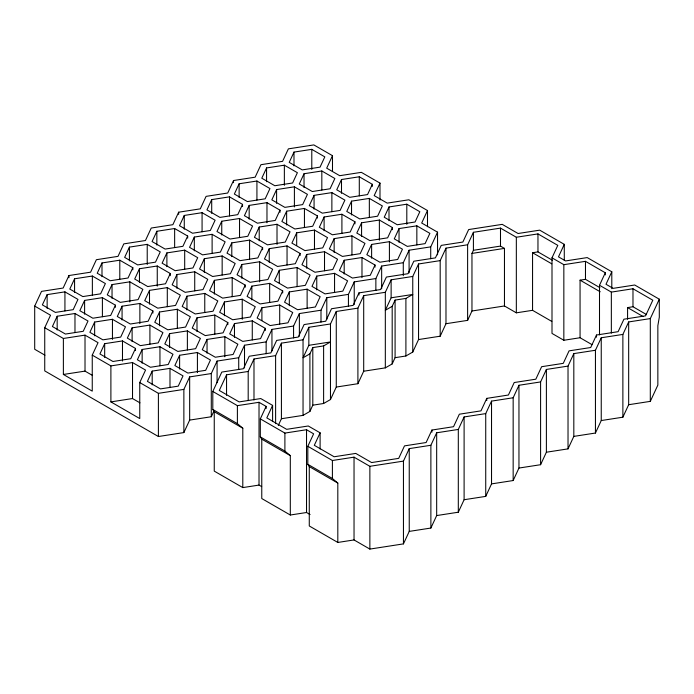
<?xml version="1.0" encoding="UTF-8"?>
<svg xmlns="http://www.w3.org/2000/svg" width="694" height="694" viewBox="0 0 694 694"><rect width="100%" height="100%" fill="white"/><g stroke="black" fill="none" stroke-linecap="round" stroke-linejoin="round"><path stroke-width="1.04" d="M44.945 355.189L34.7 349.273L34.7 306.08L41.527 291.376L63.154 288.036L68.949 275.544L90.584 272.195L96.379 259.703L118.015 256.364L123.81 243.872L145.436 240.523L151.24 228.04L172.867 224.691L178.662 212.199L200.297 208.851L206.092 196.367L227.727 193.019L233.522 180.527L255.149 177.187L260.944 164.695L282.579 161.346L288.374 148.863L313.844 144.916L332.487 155.682L332.487 171.557M47.14 294.62L42.369 304.892L55.399 312.413L73.191 309.663L77.962 299.392L64.932 291.87L47.14 294.62L47.14 308.379M332.487 155.682L326.692 168.174L339.722 175.695L361.348 172.346L379.991 183.112L374.196 195.604L387.226 203.125L408.853 199.777L427.495 210.542L421.7 223.026L437.541 232.169L430.714 246.873L409.087 250.222L403.283 262.705L381.657 266.054L375.862 278.546L354.226 281.894L348.431 294.377L326.796 297.726L321.001 310.218L299.374 313.558L293.571 326.05L271.944 329.398L266.149 341.882L244.514 345.23L238.719 357.722L217.083 361.071L211.288 373.554L189.662 376.903L189.662 420.096L183.867 432.579L158.397 436.517L44.737 370.9L44.737 327.715L50.532 315.223L34.7 306.08M57.177 316.247L52.406 326.527L65.436 334.048L83.237 331.298L87.999 321.018L74.978 313.497L57.177 316.247L57.177 330.014M74.57 278.788L69.799 289.06L82.829 296.581L100.621 293.831L105.393 283.551L92.363 276.03L74.57 278.788L74.57 292.547M84.607 300.415L79.836 310.695L92.866 318.216L110.658 315.458L115.43 305.187L102.4 297.665L84.607 300.415L84.607 314.174M101.992 262.948L97.229 273.228L110.251 280.749L128.052 277.99L132.823 267.719L119.793 260.198L101.992 262.948L101.992 276.706M94.644 322.051L89.873 332.322L102.903 339.843L120.704 337.093L125.467 326.813L112.445 319.292L94.644 322.051L94.644 335.809M112.038 284.583L107.266 294.855L120.296 302.376L138.089 299.626L142.86 289.346L129.83 281.825L112.038 284.583L112.038 298.342M129.422 247.116L124.651 257.387L137.681 264.908L155.482 262.159L160.245 251.879L147.223 244.357L129.422 247.116L129.422 260.875M63.38 338.472L63.38 374.465L92.25 391.13L92.25 355.137L98.045 342.654L85.015 335.133L63.38 338.472L44.737 327.715M104.681 343.677L99.919 353.957L112.94 361.479L130.741 358.72L135.512 348.449L122.482 340.928L104.681 343.677L104.681 357.436M122.075 306.21L117.303 316.49L130.333 324.011L148.126 321.253L152.897 310.981L139.867 303.46L122.075 306.21L122.075 319.969M139.459 268.743L134.697 279.023L147.718 286.544L165.519 283.785L170.29 273.514L157.26 265.993L139.459 268.743L139.459 282.51M156.853 231.276L152.081 241.555L165.111 249.077L182.904 246.318L187.675 236.047L174.645 228.526L156.853 231.276L156.853 245.043M132.112 327.846L127.34 338.117L140.37 345.638L158.171 342.888L162.934 332.608L149.913 325.087L132.112 327.846L132.112 341.604M149.505 290.378L144.734 300.649L157.764 308.171L175.556 305.421L180.327 295.15L167.297 287.62L149.505 290.378L149.505 304.137M166.89 252.911L162.118 263.182L175.148 270.703L192.949 267.953L197.712 257.682L184.691 250.152L166.89 252.911L166.89 266.669M184.274 215.444L179.512 225.715L192.542 233.236L210.334 230.486L215.105 220.215L202.075 212.685L184.274 215.444L184.274 229.202M142.149 349.472L137.386 359.752L150.416 367.273L168.208 364.515L172.98 354.244L159.95 346.722L142.149 349.472L142.149 363.24M159.542 312.005L154.771 322.285L167.801 329.806L185.593 327.056L190.364 316.776L177.334 309.255L159.542 312.005L159.542 325.772M176.927 274.538L172.164 284.818L185.185 292.339L202.986 289.589L207.758 279.309L194.728 271.788L176.927 274.538L176.927 288.305M194.32 237.07L189.549 247.35L202.579 254.872L220.371 252.122L225.142 241.842L212.112 234.32L194.32 237.07L194.32 250.838M211.705 199.603L206.942 209.883L219.963 217.404L237.764 214.654L242.536 204.374L229.506 196.853L211.705 199.603L211.705 213.37M110.893 365.903L110.893 401.895L139.754 418.56L139.754 382.567L145.549 370.076L132.519 362.554L110.893 365.903L92.25 355.137M152.194 371.108L147.423 381.379L160.453 388.9L178.245 386.15L183.016 375.879L169.987 368.358L152.194 371.108L152.194 384.866M169.579 333.641L164.808 343.912L177.838 351.433L195.639 348.683L200.401 338.412L187.38 330.891L169.579 333.641L169.579 347.399M186.972 296.173L182.201 306.444L195.231 313.966L213.023 311.216L217.795 300.944L204.765 293.423L186.972 296.173L186.972 309.932M204.357 258.706L199.586 268.977L212.616 276.498L230.417 273.748L235.179 263.477L222.158 255.956L204.357 258.706L204.357 272.464M221.75 221.239L216.979 231.51L230.009 239.04L247.801 236.281L252.573 226.01L239.543 218.489L221.75 221.239L221.75 234.997M239.135 183.771L234.364 194.042L247.394 201.572L265.195 198.814L269.957 188.542L256.927 181.021L239.135 183.771L239.135 197.53M179.616 355.267L174.853 365.547L187.883 373.068L205.676 370.318L210.447 360.039L197.417 352.517L179.616 355.267L179.616 369.034M197.009 317.809L192.238 328.08L205.268 335.601L223.069 332.851L227.832 322.571L214.802 315.05L197.009 317.809L197.009 331.567M214.394 280.341L209.631 290.613L222.653 298.134L240.454 295.384L245.225 285.104L232.195 277.583L214.394 280.341L214.394 294.1M231.787 242.874L227.016 253.145L240.046 260.666L257.838 257.916L262.61 247.637L249.58 240.115L231.787 242.874L231.787 256.633M249.172 205.407L244.409 215.678L257.431 223.199L275.232 220.449L280.003 210.169L266.973 202.648L249.172 205.407L249.172 219.165M266.565 167.939L261.794 178.211L274.824 185.732L292.616 182.982L297.388 172.702L284.358 165.181L266.565 167.939L266.565 181.698M183.867 432.579L183.867 389.395L189.662 376.903M207.046 339.435L202.275 349.715L215.305 357.237L233.106 354.478L237.869 344.207L224.847 336.685L207.046 339.435L207.046 353.194M224.44 301.968L219.668 312.248L232.698 319.769L250.491 317.011L255.262 306.739L242.232 299.218L224.44 301.968L224.44 315.727M241.824 264.501L237.053 274.781L250.083 282.302L267.884 279.543L272.647 269.272L259.625 261.751L241.824 264.501L241.824 278.259M259.218 227.033L254.446 237.313L267.476 244.835L285.269 242.076L290.04 231.805L277.01 224.283L259.218 227.033L259.218 240.792M276.602 189.566L271.831 199.846L284.861 207.367L302.662 204.609L307.425 194.337L294.403 186.816L276.602 189.566L276.602 203.325M293.987 152.099L289.224 162.379L302.254 169.9L320.047 167.141L324.818 156.87L311.788 149.349L293.987 152.099L293.987 165.857M234.477 323.604L229.705 333.875L242.735 341.396L260.536 338.646L265.299 328.366L252.269 320.845L234.477 323.604L234.477 337.362M251.861 286.136L247.099 296.407L260.12 303.929L277.921 301.179L282.692 290.899L269.662 283.378L251.861 286.136L251.861 299.895M269.255 248.669L264.483 258.94L277.513 266.461L295.306 263.711L300.077 253.431L287.047 245.91L269.255 248.669L269.255 262.427M286.639 211.202L281.877 221.473L294.898 228.994L312.699 226.244L317.47 215.964L304.44 208.443L286.639 211.202L286.639 224.96M304.033 173.734L299.261 184.005L312.291 191.527L330.084 188.777L334.855 178.497L321.825 170.976L304.033 173.734L304.033 187.493M261.681 486.615L259.018 485.08L242.796 487.596L242.796 428.207L214.255 411.733L212.806 409.451L212.806 391.459L221.802 372.071L243.438 368.731L249.233 356.239L270.868 352.89L276.663 340.398L298.299 337.058L304.093 324.566L325.72 321.218L331.515 308.735L353.151 305.386L358.945 292.894L380.581 289.545L386.376 277.062L408.003 273.714L413.806 261.222L435.433 257.882L441.228 245.39L462.863 242.041L468.658 229.558L502.239 224.362L518.071 233.505L539.706 230.156L564.283 244.349L564.283 260.224M591.956 344.614L580.063 337.744L563.84 340.26L551.999 333.424L551.999 257.838L557.794 245.355L537.963 233.904L516.336 237.253L500.495 228.109L473.412 232.299L467.617 244.782L445.982 248.131L440.187 260.623L418.551 263.972L412.757 276.455L391.13 279.803L385.326 292.295L363.699 295.635L357.904 308.127L336.269 311.476L330.474 323.959L308.839 327.308L303.044 339.8L281.417 343.148L275.613 355.632L253.987 358.98L248.192 371.472L226.556 374.812L219.295 390.453L239.126 401.904L260.762 398.556L272.603 405.391L272.603 421.588M189.662 420.096L211.288 416.747L213.969 410.978M261.907 307.763L257.136 318.043L270.166 325.564L287.958 322.805L292.729 312.534L279.699 305.013L261.907 307.763L261.907 320.472M279.292 270.296L274.52 280.576L287.55 288.097L305.351 285.338L310.114 275.067L297.093 267.546L279.292 270.296L279.292 283.005M296.685 232.828L291.914 243.108L304.944 250.629L322.736 247.871L327.507 237.6L314.477 230.078L296.685 232.828L296.685 245.537M314.07 195.361L309.298 205.641L322.328 213.162L340.129 210.403L344.892 200.132L331.871 192.611L314.07 195.361L314.07 209.128M289.329 291.931L284.566 302.202L297.587 309.724L315.388 306.974L320.16 296.702L307.13 289.172L289.329 291.931L289.329 305.69M306.722 254.464L301.951 264.735L314.981 272.256L332.773 269.506L337.544 259.235L324.514 251.705L306.722 254.464L306.722 268.222M324.107 216.996L319.344 227.268L332.365 234.789L350.166 232.039L354.938 221.768L341.908 214.246L324.107 216.996L324.107 230.755M341.5 179.529L336.729 189.8L349.759 197.322L367.551 194.572L372.322 184.3L359.292 176.779L341.5 179.529L341.5 193.288M316.759 276.091L311.988 286.37L325.018 293.892L342.819 291.142L347.581 280.862L334.56 273.341L316.759 276.091L316.759 289.858M334.152 238.623L329.381 248.903L342.411 256.424L360.203 253.674L364.975 243.394L351.945 235.873L334.152 238.623L334.152 252.39M351.537 201.156L346.766 211.436L359.796 218.957L377.597 216.207L382.359 205.927L369.338 198.406L351.537 201.156L351.537 214.923M310.071 514.558L306.531 512.51L290.309 515.017L290.309 455.637L261.768 439.155L260.319 436.882L260.319 418.89L266.114 406.398L259.018 402.303L237.391 405.652L212.806 391.459M272.603 405.391L266.808 417.883L286.639 429.334L308.266 425.986L320.108 432.822L320.108 449.018M344.189 260.259L339.418 270.53L352.448 278.06L370.24 275.301L375.012 265.03L361.982 257.509L344.189 260.259L344.189 274.017M361.574 222.791L356.811 233.063L369.833 240.592L387.634 237.834L392.405 227.563L379.375 220.041L361.574 222.791L361.574 236.55M308.839 345.308L303.044 357.792L309.906 353.836L312.803 347.59L323.612 345.916L330.474 341.96L308.839 345.308L308.839 327.308M278.294 425.448L281.417 418.725L281.417 343.148M371.62 244.427L366.848 254.698L379.878 262.219L397.671 259.469L402.442 249.189L389.412 241.668L371.62 244.427L371.62 258.185M389.004 206.959L384.233 217.231L397.263 224.752L415.064 222.002L419.827 211.722L406.805 204.201L389.004 206.959L389.004 220.718M281.417 418.725L303.044 415.376L309.906 411.421L312.803 405.175L312.803 347.59M399.041 228.586L394.279 238.866L407.3 246.387L425.101 243.629L429.872 233.358L416.842 225.836L399.041 228.586L399.041 242.345M564.283 244.349L558.488 256.841L565.584 260.927L587.211 257.587L611.796 271.779L606.001 284.262L613.088 288.357L634.715 285.008L659.3 299.201L650.304 318.589L628.669 321.938L622.874 334.421L601.247 337.77L595.443 350.262L573.817 353.61L568.022 366.094L546.386 369.442L540.591 381.934L518.956 385.274L513.161 397.766L491.534 401.115L485.731 413.607L464.104 416.947L458.309 429.439L436.673 432.787L430.879 445.27L409.243 448.619L409.243 531.396L403.448 543.888L369.867 549.084L354.035 539.941L337.813 542.448L337.813 483.067L309.272 466.585L307.824 464.312L307.824 446.311L313.619 433.828L306.531 429.733L284.896 433.082L260.319 418.89M312.803 405.175L323.612 403.5L330.474 399.544L336.269 387.052L336.269 311.476M320.108 432.822L314.313 445.314L334.144 456.765L355.77 453.416L371.611 462.56L398.703 458.37L404.498 445.878L426.125 442.529L431.92 430.046L453.555 426.697L459.35 414.205L480.985 410.857L486.78 398.373L508.416 395.025L514.211 382.533L535.837 379.193L541.632 366.701L563.268 363.352L569.063 350.86L590.698 347.521L596.493 335.029L618.12 331.68L623.923 319.197L645.55 315.848L652.811 300.207L632.98 288.756L611.345 292.105L599.503 285.269L605.307 272.777L585.476 261.334L563.84 264.674L551.999 257.838M391.13 297.795L385.326 310.287L392.188 306.332L395.086 300.086L405.903 298.411L412.757 294.456L391.13 297.795L391.13 279.803M336.269 387.052L357.904 383.704L363.699 371.221L363.699 295.635M363.699 371.221L385.326 367.872L392.188 363.916L395.086 357.67L395.086 300.086M395.086 357.67L405.903 355.996L412.757 352.04L418.551 339.548L418.551 263.972M418.551 339.548L440.187 336.2L445.982 323.716L467.617 320.368L471.963 310.999L471.963 253.414L473.412 250.291L473.412 232.299M403.448 543.888L403.448 461.111L409.243 448.619M409.243 531.396L430.879 528.047L436.673 515.564L436.673 432.787M436.673 515.564L458.309 512.215L464.104 499.723L464.104 416.947M464.104 499.723L485.731 496.384L491.534 483.892L491.534 401.115M491.534 483.892L513.161 480.543L518.956 468.051L518.956 385.274M518.956 468.051L540.591 464.711L546.386 452.219L546.386 369.442M546.386 452.219L568.022 448.871L573.817 436.387L573.817 353.61M573.817 436.387L595.443 433.039L601.247 420.547L601.247 337.77M601.247 420.547L622.874 417.198L628.669 404.715L628.669 321.938M628.669 404.715L650.304 401.366L657.851 385.101L657.851 325.72L659.3 317.201L659.3 299.201M473.412 250.291L500.495 246.101L504.46 248.391L504.46 305.967L516.336 312.829L532.558 310.322L551.773 321.409M471.963 253.414L504.46 248.391M532.558 310.322L532.558 252.737L537.963 251.896L552.389 260.224M580.063 337.744L580.063 280.159L585.476 279.326L599.894 287.654M471.963 310.999L504.46 305.967M63.38 374.465L85.015 371.117L92.458 375.419M627.576 319.318L627.576 307.589L632.98 306.757L646.504 314.556M139.754 382.567L158.397 393.333L183.867 389.395M110.893 401.895L132.519 398.547L139.962 402.85M307.824 446.311L332.4 460.504L354.035 457.164L369.867 466.307L403.448 461.111M532.558 252.737L551.773 263.824M580.063 280.159L600.197 291.784M627.576 307.589L643.13 316.568M212.806 409.451L237.391 423.644L242.796 428.207M260.319 436.882L284.896 451.074L290.309 455.637M307.824 464.312L332.4 478.504L337.813 483.067M242.796 487.596L214.255 471.113L214.255 411.733M290.309 515.017L261.768 498.544L261.768 439.155M337.813 542.448L309.272 525.974L309.272 466.585M650.304 318.589L650.304 401.366M632.98 288.756L632.98 306.757M622.874 334.421L622.874 417.198M611.796 271.779L611.796 288.713M611.345 292.105L611.345 333.137M605.307 272.777L605.307 274.893M599.503 285.269L599.503 334.933M596.493 335.029L596.493 337.189M595.443 350.262L595.443 433.039M585.476 261.334L585.476 279.326M568.022 366.094L568.022 448.871M563.84 264.674L563.84 340.26M540.591 381.934L540.591 464.711M537.963 233.904L537.963 251.896M516.336 237.253L516.336 312.829M513.161 397.766L513.161 480.543M500.495 228.109L500.495 246.101M486.78 398.373L486.78 400.49M485.731 413.607L485.731 496.384M467.617 244.782L467.617 320.368M458.309 429.439L458.309 512.215M445.982 248.131L445.982 323.716M440.187 260.623L440.187 336.2M437.541 232.169L437.541 254.845M431.92 430.046L431.92 432.197M430.879 445.27L430.879 528.047M430.714 246.873L430.714 258.749M427.495 210.542L427.495 226.73M416.842 225.836L416.842 244.887M412.757 276.455L412.757 352.04M409.087 250.222L409.087 272.889M406.805 204.201L406.805 224.318M405.903 298.411L405.903 355.996M403.283 262.705L403.283 275.665M392.405 227.563L392.405 229.679M392.188 306.332L392.188 363.916M389.412 241.668L389.412 261.785M385.326 292.295L385.326 367.872M381.657 266.054L381.657 288.73M379.991 183.112L379.991 200.046M379.375 220.041L379.375 240.15M375.862 278.546L375.862 290.422M375.012 265.03L375.012 267.147M372.322 184.3L372.322 186.417M369.867 466.307L369.867 549.084M369.338 198.406L369.338 217.456M361.982 257.509L361.982 277.617M359.292 176.779L359.292 195.829M358.945 292.894L358.945 295.045M357.904 308.127L357.904 383.704M354.938 221.768L354.938 223.884M354.226 281.894L354.226 304.562M354.035 457.164L354.035 539.941M351.945 235.873L351.945 254.924M348.431 294.377L348.431 306.254M341.908 214.246L341.908 233.297M334.56 273.341L334.56 292.391M332.4 460.504L332.4 478.504M331.871 192.611L331.871 211.661M330.474 323.959L330.474 399.544M326.796 297.726L326.796 319.318M324.514 251.705L324.514 270.764M323.612 345.916L323.612 403.5M321.825 170.976L321.825 190.035M321.001 310.218L321.001 322.094M317.47 215.964L317.47 218.081M314.477 230.078L314.477 249.129M311.788 149.349L311.788 169.457M309.906 353.836L309.906 411.421M307.13 289.172L307.13 308.231M306.531 429.733L306.531 512.51M304.44 208.443L304.44 227.502M303.044 339.8L303.044 415.376M300.077 253.431L300.077 255.548M299.374 313.558L299.374 336.234M297.093 267.546L297.093 286.596M294.403 186.816L294.403 206.925M293.571 326.05L293.571 337.926M287.047 245.91L287.047 264.969M284.896 433.082L284.896 451.074M284.358 165.181L284.358 185.298M282.692 290.899L282.692 293.015M280.003 210.169L280.003 212.286M279.699 305.013L279.699 324.063M277.01 224.283L277.01 244.392M275.613 355.632L275.613 423.652M271.944 329.398L271.944 350.991M269.662 283.378L269.662 302.437M266.973 202.648L266.973 222.765M266.149 341.882L266.149 353.767M266.114 406.398L266.114 408.549M265.299 328.366L265.299 330.483M262.61 247.637L262.61 249.753M259.625 261.751L259.625 281.859M259.018 402.303L259.018 485.08M256.927 181.021L256.927 200.072M253.987 358.98L253.987 400.013M252.269 320.845L252.269 339.904M249.58 240.115L249.58 259.174M248.192 371.472L248.192 400.62M245.225 285.104L245.225 287.221M244.514 345.23L244.514 367.907M242.536 204.374L242.536 206.491M242.232 299.218L242.232 319.327M239.543 218.489L239.543 237.539M238.719 357.722L238.719 369.598M237.391 405.652L237.391 423.644M233.522 180.527L233.522 182.687M232.195 277.583L232.195 296.642M229.506 196.853L229.506 215.903M227.832 322.571L227.832 324.688M226.556 374.812L226.556 395.328M224.847 336.685L224.847 356.794M222.158 255.956L222.158 275.006M217.083 361.071L217.083 382.663M214.802 315.05L214.802 334.109M212.112 234.32L212.112 253.371M211.288 373.554L211.288 416.747M204.765 293.423L204.765 312.474M202.075 212.685L202.075 231.744M197.417 352.517L197.417 372.635M194.728 271.788L194.728 290.838M187.675 236.047L187.675 238.163M187.38 330.891L187.38 349.941M184.691 250.152L184.691 269.211M178.662 212.199L178.662 214.359M177.334 309.255L177.334 328.305M174.645 228.526L174.645 247.576M170.29 273.514L170.29 275.631M169.987 368.358L169.987 387.408M167.297 287.62L167.297 306.679M159.95 346.722L159.95 365.773M158.397 393.333L158.397 436.517M157.26 265.993L157.26 286.102M152.897 310.981L152.897 313.098M149.913 325.087L149.913 344.146M147.223 244.357L147.223 264.475M139.867 303.46L139.867 323.569M135.512 348.449L135.512 350.565M132.823 267.719L132.823 269.836M132.519 362.554L132.519 398.547M129.83 281.825L129.83 301.942M122.482 340.928L122.482 361.036M119.793 260.198L119.793 279.248M115.43 305.187L115.43 307.303M112.445 319.292L112.445 339.409M102.4 297.665L102.4 316.716M92.363 276.03L92.363 295.089M85.015 335.133L85.015 371.117M74.978 313.497L74.978 332.547M68.949 275.544L68.949 277.704M64.932 291.87L64.932 310.921"/></g></svg>
